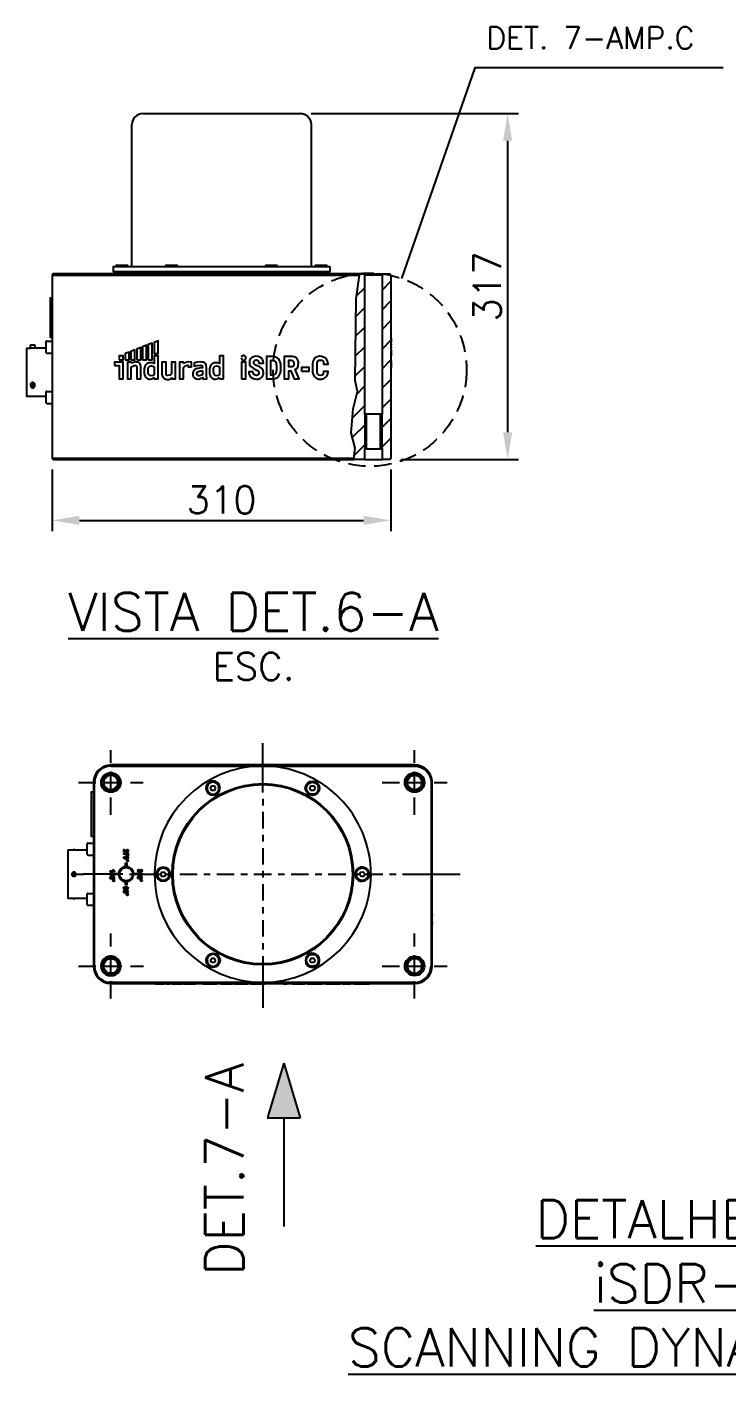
# Model space of a CAD drawing. Header units: millimetres. Extents: x 0 to 8410, y 0 to 5940.
# Drawn here: x 5126 to 5765, y 1271 to 2504 of the extents above; entities that cross this region are included whole.
import ezdxf
from ezdxf.enums import TextEntityAlignment as Align

# ---------------------------------------------------------------- set-up
doc = ezdxf.new("R2010")
doc.units = ezdxf.units.MM
doc.header["$LTSCALE"] = 5
doc.header["$PDMODE"] = 35
doc.header["$PDSIZE"] = 10
doc.linetypes.add('HIDDEN2', pattern=[4.7625, 3.175, -1.5875])
for name, color, linetype in [('DP_TUBOS', 7, 'Continuous'), ('ED1', 7, 'HIDDEN2'), ('EL2', 7, 'Continuous'), ('EL3', 3, 'Continuous'), ('ER140', 4, 'Continuous'), ('ER80', 3, 'Continuous'), ('GSB', 7, 'Continuous')]:
    doc.layers.add(name, color=color, linetype=linetype)
doc.styles.add('R100', font='simplex.shx', dxfattribs={"height": 2.5})
doc.styles.add('R140', font='simplex.shx', dxfattribs={"height": 3.5})
doc.styles.add('R80', font='simplex.shx', dxfattribs={"height": 2})
doc.styles.add('ROMANS', font='ROMANS.SHX')
doc.dimstyles.new('SEG-S-01', dxfattribs={"dimscale": 10, "dimtxt": 2.5, "dimasz": 2.5, "dimexe": 1, "dimexo": 1, "dimtad": 1, "dimdec": 0, "dimtxsty": 'ROMANS', "dimcen": 2.5, "dimclrd": 7, "dimclre": 7, "dimclrt": 3, "dimadec": 0, "dimazin": 0, "dimtfac": 1, "dimtdec": 0, "dimtmove": 0, "dimatfit": 3, "dimfxl": 1.25, "dimarcsym": 0})

# ---------------------------------------------------------------- blocks, each defined once
blk = doc.blocks.new('*D91')
at = {"layer": 'Defpoints', "color": 0, "transparency": 16777216}
for p in [(5375.6, 2425.2), (5457.6, 2108.2), (5565.4, 2108.2)]:
    blk.add_point(p, dxfattribs=at)
at = {"layer": 'DP_TUBOS', "color": 7, "lineweight": -2, "transparency": 16777216}
for p, q in [((5385.6, 2425.2), (5575.4, 2425.2)), ((5565.4, 2400.2), (5565.4, 2133.2)), ((5467.6, 2108.2), (5575.4, 2108.2))]:
    blk.add_line(p, q, dxfattribs=at)
at = {"layer": 'DP_TUBOS', "color": 7, "transparency": 16777216}
for points in [[(5561.3, 2400.2), (5569.6, 2400.2), (5565.4, 2425.2)], [(5561.3, 2133.2), (5569.6, 2133.2), (5565.4, 2108.2)]]:
    blk.add_solid(points, dxfattribs=at)
at = {"layer": 'DP_TUBOS', "color": 3, "transparency": 16777216, "insert": (5546.7, 2266.7), "char_height": 25, "attachment_point": 5, "rotation": 90, "style": 'ROMANS'}
blk.add_mtext('317', dxfattribs=at)
blk = doc.blocks.new('*D92')
at = {"layer": 'Defpoints', "color": 0, "transparency": 16777216}
for p in [(5148.6, 2109.2), (5458.6, 2109.2), (5458.6, 2052.6)]:
    blk.add_point(p, dxfattribs=at)
at = {"layer": 'DP_TUBOS', "color": 7, "lineweight": -2, "transparency": 16777216}
for p, q in [((5148.6, 2099.2), (5148.6, 2042.6)), ((5458.6, 2099.2), (5458.6, 2042.6)), ((5173.6, 2052.6), (5433.6, 2052.6))]:
    blk.add_line(p, q, dxfattribs=at)
at = {"layer": 'DP_TUBOS', "color": 7, "transparency": 16777216}
for points in [[(5173.6, 2056.8), (5173.6, 2048.4), (5148.6, 2052.6)], [(5433.6, 2056.8), (5433.6, 2048.4), (5458.6, 2052.6)]]:
    blk.add_solid(points, dxfattribs=at)
at = {"layer": 'DP_TUBOS', "color": 3, "transparency": 16777216, "insert": (5303.6, 2071.3), "char_height": 25, "attachment_point": 5, "style": 'ROMANS'}
blk.add_mtext('310', dxfattribs=at)
blk = doc.blocks.new('VISTA_V')
at = {"layer": 'GSB'}
blk.add_hatch(color=2, dxfattribs=at).paths.add_polyline_path([(1.48, -5.02), (-0.01, -0.04), (-1.51, -5.02)])
at = {"layer": 'GSB', "color": 1}
for p, q in [((-0.01, -0.04), (-1.5, -5)), ((-0.01, -0.04), (1.48, -5.02)), ((-1.52, -5.02), (1.48, -5.02)), ((0, -5), (0, -14.99))]:
    blk.add_line(p, q, dxfattribs=at)
at = {"layer": 'GSB', "color": 4, "style": 'R140'}
blk.add_attdef('A', text='', height=3.5, dxfattribs=at).set_placement((-4.92, -4.65), align=Align.MIDDLE)
blk = doc.blocks.new('CORTE')
at = {"layer": 'GSB', "color": 4, "style": 'R140'}
blk.add_attdef('%%UCORTE', text='', height=3.5, dxfattribs=at).set_placement((-0.25, 2.38), align=Align.MIDDLE_CENTER)
at = {"layer": 'GSB', "color": 3, "style": 'R100'}
blk.add_attdef('ESC.', text='', height=2.5, dxfattribs=at).set_placement((-0.25, -2.62), align=Align.MIDDLE_CENTER)

msp = doc.modelspace()

# ---------------------------------------------------------------- linework, layer by layer
msp.add_lwpolyline([(5762.7, 2467.1), (5535.3, 2467.1), (5468.3, 2274.2)])
at = {"layer": 'ED1'}
for p, q in [((5202.3, 1782.8), (5202.3, 1842.2)), ((5480.3, 1782.8), (5480.3, 1842.3)), ((5172.6, 1812.5), (5232, 1812.5)), ((5450.6, 1812.5), (5510, 1812.5)), ((5202.3, 1614.7), (5202.3, 1674.2)), ((5480.3, 1614.8), (5480.3, 1674.2)), ((5172.6, 1644.4), (5232.1, 1644.4)), ((5450.6, 1644.5), (5510.1, 1644.5))]:
    msp.add_line(p, q, dxfattribs=at)
msp.add_circle((5439.3, 2190.6), 88.5, dxfattribs=at)
at = {"layer": 'EL2'}
for points in [[(5220.6, 2199.5), (5224.3, 2199.5), (5224.3, 2208.8), (5220.6, 2207.3)], [(5226, 2199.5), (5229.7, 2199.5), (5229.7, 2210.9), (5226, 2209.4)], [(5231.2, 2199.5), (5234.9, 2199.5), (5234.9, 2212.9), (5231.2, 2211.5)], [(5236.5, 2199.5), (5240.2, 2199.5), (5240.2, 2215), (5236.5, 2213.6)], [(5242, 2215.6), (5242, 2205.4), (5245.6, 2205.4), (5245.6, 2217.1)], [(5205.5, 2194.4), (5210, 2194.4), (5210, 2182.2), (5213.7, 2182.2), (5213.7, 2197.4), (5205.5, 2197.4)], [(5210, 2199.5), (5213.7, 2199.5), (5213.7, 2203.2), (5210, 2203.2)], [(5215.4, 2199.5), (5219, 2199.5), (5219, 2206.7), (5215.4, 2205.3)], [(5221, 2196.4), (5221, 2197.4), (5217.4, 2197.4), (5217.4, 2182.2), (5221, 2182.2), (5221, 2193), (5221.7, 2193.4), (5222.6, 2193.9), (5223.5, 2194.4), (5224.5, 2194.5), (5225.3, 2194.4), (5225.9, 2193.9), (5226.1, 2193.3), (5226.2, 2192.4), (5226.2, 2182.2), (5229.8, 2182.2), (5229.8, 2193), (5229.5, 2195), (5229.2, 2195.8), (5228.7, 2196.5), (5228, 2197), (5227.1, 2197.3), (5226.1, 2197.6), (5225, 2197.7), (5223, 2197.2)], [(5242, 2183.3), (5242, 2182.2), (5245.6, 2182.2), (5245.6, 2203.2), (5242, 2203.2), (5242, 2196.2), (5240.4, 2196.7), (5238.8, 2196.9), (5237.5, 2196.7), (5236.4, 2196.5), (5235.3, 2195.9), (5234.4, 2195), (5233.7, 2194), (5233.1, 2192.7), (5232.8, 2191), (5232.7, 2189), (5232.8, 2187.3), (5233.1, 2185.9), (5233.7, 2184.6), (5234.3, 2183.6), (5235.1, 2182.8), (5236.1, 2182.3), (5237.1, 2182), (5238.2, 2181.9), (5240.2, 2182.3)], [(5268.9, 2196.2), (5268.8, 2197.4), (5265.2, 2197.4), (5265.2, 2182.2), (5268.9, 2182.2), (5268.9, 2192.7), (5269.3, 2193.2), (5270.1, 2193.8), (5271.3, 2194.4), (5272.8, 2194.6), (5273, 2194.6), (5273, 2193.2), (5276.1, 2193.2), (5276.1, 2197.4), (5276, 2197.4), (5273.1, 2197.7), (5270.8, 2197.2)], [(5278.6, 2196.9), (5278.6, 2193.7), (5281.4, 2194.3), (5284.2, 2194.6), (5284.9, 2194.5), (5285.3, 2194.4), (5285.7, 2194.3), (5286, 2193.6), (5286.1, 2192.9), (5286.1, 2192.2), (5285.3, 2192.2), (5283.4, 2192.1), (5281.7, 2191.8), (5280.4, 2191.4), (5279.3, 2190.8), (5278.4, 2190), (5277.8, 2189.1), (5277.4, 2188), (5277.3, 2186.8), (5277.4, 2185.6), (5277.7, 2184.5), (5278.2, 2183.8), (5278.8, 2183.1), (5280.5, 2182.2), (5282.6, 2181.9), (5284.5, 2182.4), (5286.4, 2183.4), (5286.6, 2182.4), (5286.7, 2182.1), (5286.7, 2181.9), (5290.1, 2182.2), (5289.7, 2185.2), (5289.7, 2192.7), (5289.6, 2193.9), (5289.4, 2195), (5289, 2195.8), (5288.5, 2196.5), (5287.8, 2197), (5286.9, 2197.3), (5285.9, 2197.6), (5284.6, 2197.7), (5281.6, 2197.4)], [(5301.8, 2183.3), (5301.9, 2182.2), (5305.5, 2182.2), (5305.5, 2203.2), (5301.8, 2203.2), (5301.8, 2196.2), (5300.3, 2196.7), (5298.7, 2196.9), (5297.3, 2196.7), (5296.1, 2196.5), (5295.1, 2195.9), (5294.2, 2195), (5293.5, 2194), (5292.9, 2192.7), (5292.6, 2191), (5292.5, 2189), (5292.6, 2187.3), (5292.9, 2185.9), (5293.4, 2184.6), (5294.1, 2183.6), (5295, 2182.8), (5295.9, 2182.3), (5296.9, 2182), (5298.1, 2181.9), (5300, 2182.3)], [(5321.9, 2182.2), (5325.9, 2182.2), (5325.9, 2197.4), (5321.9, 2197.4)], [(5332.6, 2188.6), (5328.5, 2188.6), (5328.7, 2186.7), (5329.4, 2185), (5330.5, 2183.7), (5332, 2182.7), (5333.7, 2182.1), (5335.6, 2181.9), (5336.8, 2181.9), (5338.1, 2182.2), (5339.2, 2182.7), (5340.2, 2183.4), (5340.9, 2184.3), (5341.5, 2185.3), (5341.9, 2186.4), (5341.9, 2187.6), (5341.6, 2189.7), (5340.5, 2191.6), (5338.6, 2193.1), (5336.2, 2194.2), (5334.9, 2194.8), (5333.8, 2195.5), (5333.3, 2196.2), (5333.1, 2197.1), (5333.3, 2198), (5333.7, 2198.8), (5334.5, 2199.4), (5335.4, 2199.5), (5336.5, 2199.4), (5337.2, 2198.8), (5337.7, 2197.7), (5337.8, 2196.6), (5342, 2196.6), (5341.7, 2198.3), (5341.1, 2199.9), (5340.2, 2201.1), (5338.8, 2202.1), (5337, 2202.7), (5335.1, 2202.8), (5332.9, 2202.4), (5330.9, 2201.4), (5330.1, 2200.5), (5329.5, 2199.5), (5329.2, 2198.3), (5329.1, 2197.2), (5329.3, 2195.2), (5330.4, 2193.5), (5332.4, 2191.9), (5334.8, 2190.8), (5335.9, 2190.2), (5337.1, 2189.4), (5337.6, 2188.5), (5337.7, 2187.6), (5337.6, 2186.6), (5337.2, 2185.8), (5336.5, 2185.4), (5335.5, 2185.2), (5334.3, 2185.4), (5333.3, 2186.1), (5332.7, 2187.2)], [(5350.1, 2202.6), (5344.7, 2202.6), (5344.7, 2182.2), (5349.9, 2182.2), (5351.7, 2182.3), (5353.3, 2182.8), (5354.7, 2183.4), (5355.8, 2184.5), (5356.8, 2185.7), (5357.4, 2187.2), (5357.8, 2188.9), (5358, 2190.8), (5358, 2194.1), (5357.8, 2196), (5357.4, 2197.7), (5356.7, 2199.1), (5355.8, 2200.4), (5354.6, 2201.4), (5353.1, 2202.1), (5351.6, 2202.5)], [(5350, 2185.6), (5348.8, 2185.6), (5348.8, 2199.2), (5350.3, 2199.1), (5351.8, 2198.8), (5353, 2197.9), (5353.4, 2197.3), (5353.6, 2196.4), (5353.7, 2195.3), (5353.8, 2194), (5353.8, 2190.4), (5353.7, 2189.2), (5353.6, 2188.2), (5353.3, 2187.3), (5352.9, 2186.7), (5352.5, 2186.1), (5351.8, 2185.8), (5350.9, 2185.6)], [(5367.5, 2202.6), (5360.9, 2202.6), (5360.9, 2182.2), (5365.1, 2182.2), (5365.1, 2189.6), (5367.1, 2189.6), (5370.2, 2182.2), (5374.6, 2182.2), (5374.6, 2182.3), (5371.1, 2190.7), (5372.4, 2191.7), (5373.3, 2193), (5373.8, 2194.5), (5374, 2196.5), (5374, 2197.7), (5373.6, 2198.8), (5373.1, 2200), (5372.4, 2201), (5371.4, 2201.7), (5370.2, 2202.2), (5369, 2202.5)], [(5367.4, 2193.1), (5365.1, 2193.1), (5365.1, 2199.2), (5367.4, 2199.2), (5368.5, 2199), (5369.2, 2198.4), (5369.7, 2197.4), (5369.9, 2196.1), (5369.7, 2195), (5369.2, 2193.9), (5368.4, 2193.3)], [(5242, 2193.3), (5242, 2186.3), (5240.6, 2185.3), (5238.9, 2185), (5237.9, 2185.2), (5237.1, 2186.1), (5236.6, 2187.5), (5236.5, 2189.5), (5236.6, 2191.6), (5237.1, 2192.9), (5238, 2193.9), (5239.4, 2194.1), (5240.8, 2193.9)], [(5283.2, 2185), (5282.3, 2185), (5281.7, 2185.4), (5281.2, 2186.1), (5281, 2187.2), (5281.1, 2187.8), (5281.4, 2188.3), (5282.4, 2189), (5283.9, 2189.4), (5285.6, 2189.6), (5286.1, 2189.6), (5286.1, 2185.8), (5284.6, 2185.2)], [(5301.8, 2193.3), (5301.8, 2186.3), (5300.4, 2185.3), (5298.8, 2185), (5297.8, 2185.2), (5297, 2186.1), (5296.5, 2187.5), (5296.3, 2189.5), (5296.4, 2191.6), (5296.9, 2192.9), (5297.8, 2193.9), (5299.2, 2194.1), (5300.5, 2193.9)], [(5376.9, 2189.3), (5383.8, 2189.3), (5383.8, 2192.6), (5376.9, 2192.6)], [(5214.2, 1748.7), (5214.2, 1751.3), (5214.6, 1751.2), (5215.2, 1750.9), (5215.7, 1750.3), (5216.2, 1749.8), (5216.6, 1749.4), (5217.2, 1749.2), (5217.7, 1749.3), (5217.9, 1749.9), (5217.6, 1750.5), (5217.1, 1750.7), (5217.1, 1751.2), (5217.9, 1750.9), (5218.3, 1749.9), (5217.9, 1749), (5217.2, 1748.7), (5216.4, 1748.9), (5216.1, 1749.2), (5215.5, 1749.8), (5215, 1750.4), (5214.7, 1750.6), (5214.7, 1748.7)], [(5218.2, 1748.1), (5218.2, 1745.5), (5217.8, 1745.5), (5216.8, 1746.3), (5215.3, 1746.9), (5214.2, 1747), (5214.2, 1747.6), (5215.1, 1747.5), (5216.1, 1747.1), (5217.7, 1746.1), (5217.7, 1748.1)], [(5218.3, 1743.7), (5218.1, 1743.2), (5217.8, 1742.7), (5217.2, 1742.5), (5216.3, 1742.4), (5215.3, 1742.5), (5214.7, 1742.7), (5214.3, 1743.2), (5214.2, 1743.7), (5214.3, 1744.3), (5214.6, 1744.6), (5215.2, 1744.9), (5216.3, 1745), (5217.1, 1744.9), (5217.8, 1744.7), (5218.1, 1744.3)], [(5217.6, 1744.3), (5217, 1744.5), (5216.3, 1744.5), (5215.4, 1744.5), (5214.9, 1744.3), (5214.6, 1743.7), (5214.9, 1743.2), (5215.4, 1743), (5216.3, 1742.9), (5217, 1743), (5217.5, 1743.2), (5217.9, 1743.7)], [(5218.3, 1741), (5218.1, 1740.5), (5217.5, 1740.3), (5217, 1740.5), (5216.8, 1741), (5217, 1741.5), (5217.5, 1741.8), (5218.1, 1741.5)], [(5218, 1741), (5217.9, 1741.4), (5217.5, 1741.5), (5217.3, 1741.4), (5217.1, 1741), (5217.3, 1740.7), (5217.5, 1740.6), (5217.9, 1740.7)], [(5204.6, 1729.7), (5205.2, 1729.3), (5205.6, 1728.5), (5205.2, 1727.7), (5204.6, 1727.4), (5204.1, 1727.5), (5203.7, 1727.9), (5203.4, 1727.4), (5202.7, 1727.2), (5201.9, 1727.6), (5201.6, 1728), (5201.5, 1728.5), (5201.6, 1729), (5201.9, 1729.4), (5202.3, 1729.8), (5202.7, 1729.8), (5203.4, 1729.6), (5203.7, 1729.1), (5204.1, 1729.5)], [(5201.6, 1731.6), (5204.7, 1731.6), (5204.1, 1732.6), (5204.6, 1732.6), (5205.1, 1731.8), (5205.6, 1731.4), (5205.6, 1731), (5201.6, 1731)], [(5203.6, 1728.5), (5203.3, 1729.1), (5202.7, 1729.3), (5202.1, 1729.1), (5201.9, 1728.5), (5202.1, 1727.9), (5202.7, 1727.7), (5203.3, 1727.9)], [(5205.2, 1728.5), (5205, 1729), (5204.6, 1729.2), (5204.1, 1729), (5203.9, 1728.5), (5204.1, 1728.1), (5204.6, 1727.8), (5205, 1728.1)], [(5228, 1732.6), (5227.4, 1732.2), (5227.3, 1731.7), (5227.5, 1731.1), (5228.1, 1731), (5228.7, 1731.1), (5228.9, 1731.7), (5228.9, 1732.1), (5229.3, 1732), (5229.3, 1731.9), (5229.5, 1731.4), (5229.9, 1731.1), (5230.4, 1731.3), (5230.6, 1731.8), (5230.4, 1732.2), (5229.8, 1732.5), (5229.9, 1733), (5230.6, 1732.6), (5231, 1731.8), (5230.6, 1731), (5229.9, 1730.6), (5229.5, 1730.7), (5229.1, 1731.1), (5228.8, 1730.6), (5228.1, 1730.4), (5227.6, 1730.5), (5227.3, 1730.8), (5226.9, 1731.2), (5226.8, 1731.7), (5227.2, 1732.7), (5228, 1733)], [(5229.9, 1727.8), (5230.3, 1728.1), (5230.6, 1728.5), (5230.4, 1728.9), (5229.9, 1729.3), (5229, 1729.4), (5229.4, 1729), (5229.5, 1728.5), (5229.2, 1727.7), (5228.8, 1727.4), (5228.3, 1727.3), (5227.3, 1727.7), (5227, 1728.1), (5226.8, 1728.6), (5227, 1729.1), (5227.3, 1729.5), (5227.9, 1729.9), (5228.8, 1729.9), (5229.8, 1729.9), (5230.5, 1729.5), (5230.8, 1729.1), (5231, 1728.5), (5230.6, 1727.7), (5230, 1727.4)], [(5229.1, 1728.6), (5228.9, 1729.1), (5228.3, 1729.3), (5227.5, 1729.1), (5227.3, 1728.6), (5227.5, 1728), (5228.2, 1727.8), (5228.9, 1728)], [(5205.6, 1725.5), (5205.4, 1724.9), (5205.1, 1724.4), (5204.5, 1724.2), (5203.6, 1724.1), (5202.6, 1724.2), (5202, 1724.4), (5201.6, 1724.9), (5201.5, 1725.5), (5201.6, 1726), (5201.9, 1726.3), (5202.5, 1726.6), (5203.6, 1726.7), (5204.5, 1726.6), (5205.1, 1726.4), (5205.4, 1726)], [(5204.9, 1726), (5204.4, 1726.1), (5203.6, 1726.2), (5202.7, 1726.1), (5202.2, 1726), (5201.9, 1725.5), (5202.2, 1724.9), (5202.7, 1724.7), (5203.6, 1724.6), (5204.4, 1724.7), (5204.8, 1724.9), (5205.2, 1725.5)], [(5205.7, 1722.7), (5205.4, 1722.2), (5204.9, 1722), (5204.3, 1722.2), (5204.1, 1722.7), (5204.3, 1723.3), (5204.9, 1723.5), (5205.4, 1723.3)], [(5205.3, 1722.7), (5205.2, 1723.1), (5204.9, 1723.2), (5204.6, 1723.1), (5204.4, 1722.7), (5204.6, 1722.4), (5204.9, 1722.2), (5205.2, 1722.4)], [(5215, 1716.5), (5214.6, 1716.2), (5214.4, 1715.8), (5214.5, 1715.5), (5214.7, 1715.1), (5215.8, 1714.9), (5215.9, 1714.9), (5215.6, 1715.3), (5215.4, 1715.9), (5215.7, 1716.7), (5216.2, 1717), (5216.7, 1717.1), (5217.3, 1717), (5217.7, 1716.6), (5217.9, 1716.3), (5218, 1715.8), (5217.9, 1715.2), (5217.6, 1714.8), (5217, 1714.5), (5216.1, 1714.4), (5215.2, 1714.5), (5214.5, 1714.8), (5214.1, 1715.2), (5214, 1715.8), (5214.2, 1716.6), (5215, 1717)], [(5215.8, 1715.7), (5216.1, 1715.2), (5216.8, 1715), (5217.4, 1715.2), (5217.6, 1715.7), (5217.4, 1716.3), (5216.7, 1716.6), (5216.1, 1716.3)], [(5231, 1725.5), (5230.8, 1724.9), (5230.5, 1724.5), (5229.9, 1724.3), (5229, 1724.2), (5228, 1724.3), (5227.4, 1724.5), (5227, 1724.9), (5226.8, 1725.5), (5227, 1726), (5227.3, 1726.4), (5227.9, 1726.7), (5229, 1726.8), (5229.8, 1726.7), (5230.5, 1726.5), (5230.8, 1726)], [(5230.2, 1726), (5229.7, 1726.2), (5229, 1726.3), (5228.1, 1726.2), (5227.6, 1726), (5227.3, 1725.5), (5227.6, 1724.9), (5228.1, 1724.8), (5229, 1724.7), (5229.7, 1724.8), (5230.2, 1724.9), (5230.6, 1725.5)], [(5231, 1722.8), (5230.8, 1722.3), (5230.2, 1722.1), (5229.7, 1722.3), (5229.5, 1722.8), (5229.7, 1723.3), (5230.2, 1723.6), (5230.8, 1723.3)], [(5230.7, 1722.8), (5230.6, 1723.2), (5230.2, 1723.3), (5229.9, 1723.2), (5229.8, 1722.8), (5229.9, 1722.5), (5230.2, 1722.4), (5230.6, 1722.5)], [(5218, 1712.6), (5217.9, 1712.1), (5217.5, 1711.6), (5216.9, 1711.4), (5216, 1711.3), (5215.1, 1711.4), (5214.5, 1711.6), (5214.1, 1712.1), (5214, 1712.6), (5214.1, 1713.1), (5214.4, 1713.5), (5215.1, 1713.8), (5216, 1713.9), (5216.9, 1713.9), (5217.5, 1713.6), (5217.9, 1713.2)], [(5217.4, 1713.2), (5216.8, 1713.3), (5216, 1713.4), (5215.2, 1713.3), (5214.7, 1713.2), (5214.4, 1712.6), (5214.7, 1712.1), (5215.2, 1711.9), (5216, 1711.8), (5216.8, 1711.9), (5217.4, 1712.1), (5217.6, 1712.6)], [(5218.1, 1710), (5217.9, 1709.5), (5217.4, 1709.2), (5216.8, 1709.5), (5216.6, 1710), (5216.8, 1710.5), (5217.4, 1710.7), (5217.9, 1710.5)], [(5217.8, 1710), (5217.7, 1710.3), (5217.4, 1710.4), (5217, 1710.3), (5216.9, 1710), (5217, 1709.6), (5217.4, 1709.5), (5217.7, 1709.6)]]:
    msp.add_lwpolyline(points, close=True, dxfattribs=at)
for points in [[(5258, 2183.4), (5258, 2182.2), (5261.5, 2182.2), (5261.5, 2197.4), (5257.9, 2197.4), (5257.9, 2186.7), (5256.3, 2185.6), (5254.5, 2185.1), (5253.7, 2185.3), (5253.2, 2185.6), (5252.9, 2186.3), (5252.8, 2187.2), (5252.8, 2197.4), (5249.1, 2197.4), (5249.1, 2186.9, 0.748142)], [(5386.9, 2194.1), (5386.9, 2190.6, 0.721701), (5399.2, 2183.7), (5400, 2184.7), (5400.5, 2185.9), (5401, 2187.3), (5401.1, 2188.9), (5397, 2188.9), (5396.7, 2187.2), (5396.3, 2186.1), (5395.4, 2185.5), (5394, 2185.3), (5392.7, 2185.6), (5391.7, 2186.4), (5391.4, 2187.1), (5391.2, 2188), (5391.1, 2189.2), (5391.1, 2190.6), (5391.1, 2194.4), (5391.1, 2196.4), (5391.7, 2198.3), (5392.8, 2199.2), (5394.1, 2199.4), (5395.5, 2199.3), (5396.4, 2198.7), (5396.8, 2197.5), (5397, 2195.7), (5401.1, 2195.7, 1.118454)]]:
    msp.add_lwpolyline(points, format="xyb", close=True, dxfattribs=at)
for points in [[(5341.3, 1803.5), (5341.3, 1818.5), (5341.3, 1828.6), (5341.3, 1838.6), (5341.3, 1848.6)], [(5341.3, 1797.5), (5341.3, 1791.5)], [(5341.3, 1785.6), (5341.3, 1770.5)], [(5341.3, 1764.6), (5341.3, 1758.5)], [(5341.3, 1752.5), (5341.3, 1737.6)], [(5496.4, 1745.2), (5496.5, 1745.2), (5496.5, 1745.1)], [(5496.4, 1740.7), (5496.5, 1740.7), (5496.5, 1745.1), (5496.4, 1745.1)], [(5168.1, 1728.5), (5177.7, 1728.5)], [(5213.3, 1728.5), (5197.3, 1728.5), (5187.3, 1728.5), (5177.3, 1728.5)], [(5209.2, 1728.2), (5206.3, 1728.2), (5206.3, 1729.2), (5209.2, 1729.2)], [(5215.7, 1735.6), (5215.7, 1738.7), (5216.8, 1738.7), (5216.8, 1735.6)], [(5219.3, 1728.5), (5225.3, 1728.5)], [(5223.2, 1729.2), (5226.2, 1729.2), (5226.2, 1728.2), (5223.2, 1728.2)], [(5231.3, 1728.5), (5247.3, 1728.5)], [(5253.3, 1728.5), (5259.3, 1728.5)], [(5265.3, 1728.5), (5281.3, 1728.5)], [(5287.3, 1728.5), (5293.3, 1728.5)], [(5299.3, 1728.5), (5315.3, 1728.5)], [(5321.3, 1728.5), (5327.3, 1728.5)], [(5333.3, 1728.5), (5349.3, 1728.5)], [(5341.3, 1731.6), (5341.3, 1725.5)], [(5355.3, 1728.5), (5361.3, 1728.5)], [(5367.3, 1728.5), (5383.3, 1728.5)], [(5389.3, 1728.5), (5395.3, 1728.5)], [(5401.3, 1728.5), (5417.3, 1728.5)], [(5423.3, 1728.5), (5429.3, 1728.5)], [(5435.3, 1728.5), (5451.3, 1728.5)], [(5457.3, 1728.5), (5463.3, 1728.5)], [(5469.3, 1728.5), (5485.3, 1728.5), (5495.3, 1728.5), (5505.3, 1728.5), (5522.1, 1728.5)], [(5216.8, 1721.7), (5216.8, 1718.7), (5215.7, 1718.7), (5215.7, 1721.7)], [(5341.3, 1719.5), (5341.3, 1704.5)], [(5341.3, 1698.5), (5341.3, 1692.5)], [(5341.3, 1686.5), (5341.3, 1671.5)], [(5341.3, 1665.5), (5341.3, 1659.5)], [(5341.3, 1653.6), (5341.3, 1638.5), (5341.3, 1628.5), (5341.3, 1618.5), (5341.3, 1606.3)], [(5330.2, 1628.5), (5330.2, 1628.3), (5339.5, 1628.3)], [(5339.5, 1628.5), (5339.5, 1628.3), (5343.2, 1628.3), (5343.2, 1628.5)]]:
    msp.add_lwpolyline(points, dxfattribs=at)
msp.add_circle((5216.3, 1728.6), 6.04, dxfattribs=at)
for centre, radius, start, end in [((5323.8, 2201.3), 2.22, 179.6246, 157.2118), ((5216.2, 1728.6), 6.99, 93.7193, 175.5373), ((5216.3, 1728.7), 7.08, 184.3474, 265.6217), ((5216.3, 1728.7), 6.92, 3.894, 86.1396), ((5216.2, 1728.6), 7, 274.5249, 356.2157)]:
    msp.add_arc(centre, radius, start, end, dxfattribs=at)
at = {"layer": 'EL3'}
for points in [[(5231.5, 2425.2), (5375.6, 2425.2, -0.416473), (5385.6, 2415.2), (5385.6, 2285.2)], [(5496.4, 1644.5), (5496.4, 1812.6, 0.415738), (5480.4, 1828.6), (5202.3, 1828.6)], [(5202.3, 1827.6), (5480.4, 1827.6, -0.41199), (5495.3, 1812.6), (5495.3, 1644.5)], [(5440.3, 1728.5, 0.414277), (5341.3, 1827.6, 0.413614), (5242.2, 1728.6, 0.999815), (5440.4, 1728.6)], [(5210.5, 1812.5, 0.417462), (5202.3, 1820.7, 1.003676), (5202.4, 1804.3)], [(5209, 1812.5, 0.412835), (5202.3, 1819.2, 0.412835), (5195.6, 1812.5)], [(5255.8, 1728.5, 0.415507), (5250.3, 1734, 0.415507), (5244.8, 1728.5)], [(5437.8, 1728.5, 0.415369), (5432.3, 1734, 0.415258), (5426.8, 1728.5)], [(5202.3, 1653.6, 1.001651), (5202.3, 1635.5, 1.001651), (5202.4, 1653.4)], [(5488.5, 1644.5, 0.415737), (5480.4, 1652.7, 1.002575), (5480.3, 1636.4)], [(5487, 1644.5, 0.415405), (5480.4, 1651.2, 1.002186), (5480.3, 1637.9)]]:
    msp.add_lwpolyline(points, format="xyb", dxfattribs=at)
for points in [[(5221.5, 2285.2), (5221.5, 2415.2)], [(5207.1, 2285.6), (5207.1, 2285.2)], [(5207.7, 2286.2), (5217.5, 2286.2)], [(5218.1, 2285.6), (5218.1, 2285.2)], [(5252.5, 2285.6), (5252.5, 2285.2)], [(5253.2, 2286.2), (5263, 2286.2)], [(5263.5, 2285.6), (5263.5, 2285.2)], [(5343.6, 2285.6), (5343.6, 2285.2)], [(5344.2, 2286.2), (5354, 2286.2)], [(5354.6, 2285.6), (5354.6, 2285.2)], [(5389.1, 2285.6), (5389.1, 2285.2)], [(5389.7, 2286.2), (5399.5, 2286.2)], [(5400.1, 2285.6), (5400.1, 2285.2)], [(5430.1, 2278.2), (5149.6, 2278.2), (5148.6, 2277.2), (5164.6, 2277.2), (5429.9, 2277.2)], [(5148.6, 2277.2), (5148.6, 2109.2)], [(5209.6, 2280.2), (5209.6, 2278.2)], [(5209.6, 2279.2), (5215.5, 2279.2)], [(5210.2, 2279.2), (5210.2, 2278.2)], [(5214.9, 2278.2), (5214.9, 2279.2)], [(5215.5, 2280.2), (5215.5, 2278.2)], [(5218.6, 2278.2), (5218.6, 2280.2)], [(5255.1, 2280.2), (5255.1, 2278.2)], [(5255.1, 2279.2), (5261.1, 2279.2)], [(5255.7, 2279.2), (5255.7, 2278.2)], [(5260.5, 2278.2), (5260.5, 2279.2)], [(5261.1, 2280.2), (5261.1, 2278.2)], [(5346.1, 2280.2), (5346.1, 2278.2)], [(5346.1, 2279.2), (5352.1, 2279.2)], [(5346.7, 2279.2), (5346.7, 2278.2)], [(5351.5, 2278.2), (5351.5, 2279.2)], [(5352.1, 2280.2), (5352.1, 2278.2)], [(5388.6, 2278.2), (5388.6, 2280.2)], [(5391.6, 2280.2), (5391.6, 2278.2)], [(5391.6, 2279.2), (5397.6, 2279.2)], [(5392.2, 2279.2), (5392.2, 2278.2)], [(5397, 2278.2), (5397, 2279.2)], [(5397.6, 2280.2), (5397.6, 2278.2)], [(5433.6, 2278.2), (5451.6, 2278.2)], [(5434.4, 2277.4), (5450.8, 2277.4)], [(5450.8, 2263.7), (5458.6, 2271.5)], [(5427.2, 2258.1), (5434.4, 2265.2)], [(5148.6, 2256.2), (5146.8, 2256.2), (5146.8, 2220.2), (5148.6, 2220.2)], [(5426.7, 2239.6), (5434.4, 2247.3)], [(5450.8, 2245.7), (5458.6, 2253.5)], [(5450.8, 2227.7), (5458.6, 2235.5)], [(5426.5, 2221.5), (5434.4, 2229.3)], [(5458.6, 2219), (5458.8, 2219), (5458.8, 2220.8), (5458.6, 2220.8)], [(5143, 2165.9), (5125.5, 2165.9), (5125.5, 2210.4), (5128.8, 2210.4)], [(5132.8, 2213), (5132.8, 2210.4), (5132.6, 2210.4), (5132.2, 2210.4), (5131.5, 2210.4), (5130.8, 2210.4), (5130, 2210.4), (5129.3, 2210.4), (5128.9, 2210.4), (5128.8, 2210.4), (5128.8, 2213), (5129.1, 2213.3), (5132.5, 2213.3), (5132.8, 2213), (5128.8, 2213)], [(5143, 2210.4), (5132.8, 2210.4)], [(5143, 2206.3), (5143, 2216)], [(5143.6, 2216.7), (5148.6, 2216.7)], [(5426.3, 2203.2), (5434.4, 2211.3)], [(5450.8, 2209.8), (5458.6, 2217.6)], [(5458.6, 2218.2), (5458.8, 2218.2), (5458.8, 2216.4)], [(5458.6, 2216.4), (5458.8, 2216.4), (5458.8, 2215.5)], [(5458.6, 2213.8), (5458.8, 2213.8), (5458.8, 2215.5), (5458.6, 2215.5)], [(5458.6, 2211.2), (5458.8, 2211.2), (5458.8, 2213), (5458.6, 2213)], [(5458.6, 2208.7), (5458.8, 2208.7), (5458.8, 2210.4), (5458.6, 2210.4)], [(5458.8, 2219), (5458.8, 2218.2)], [(5458.8, 2213.8), (5458.8, 2213)], [(5458.8, 2211.2), (5458.8, 2210.4)], [(5458.8, 2208.7), (5458.8, 2207.8)], [(5143.6, 2205.7), (5148.6, 2205.7)], [(5450.8, 2191.8), (5458.6, 2199.6)], [(5458.6, 2207.8), (5458.8, 2207.8), (5458.8, 2206)], [(5458.6, 2206), (5458.8, 2206), (5458.8, 2203.4), (5458.6, 2203.4)], [(5458.6, 2198.8), (5458.8, 2198.8), (5458.8, 2203.4)], [(5458.8, 2196.2), (5458.8, 2196.5), (5458.6, 2196.5)], [(5458.6, 2196.2), (5458.8, 2196.2), (5458.8, 2192.4)], [(5458.8, 2198.8), (5458.8, 2196.5)], [(5426.1, 2185.1), (5434.4, 2193.3)], [(5458.6, 2177.2), (5458.8, 2177.2), (5458.8, 2192.4), (5458.6, 2192.4)], [(5132.8, 2175.8), (5132.8, 2177.1), (5132.6, 2177.7), (5132.2, 2178.3), (5131.5, 2178.7), (5130.8, 2178.9), (5130, 2178.7), (5129.3, 2178.3), (5128.9, 2177.7), (5128.8, 2177.1), (5128.8, 2175.8)], [(5427.6, 2168.5), (5434.4, 2175.4)], [(5450.8, 2173.9), (5458.6, 2181.7)], [(5458.6, 2176.8), (5458.8, 2176.8), (5458.8, 2177.2)], [(5143, 2160.2), (5143, 2170.1)], [(5143.6, 2170.7), (5148.6, 2170.7)], [(5143.6, 2159.7), (5148.6, 2159.7)], [(5450.8, 2155.9), (5458.6, 2163.7)], [(5423.3, 2146.3), (5434.4, 2157.4)], [(5434.6, 2150.2), (5434.6, 2118.2)], [(5434.6, 2150.2), (5450.6, 2150.2)], [(5435.9, 2150.2), (5449.2, 2150.2)], [(5450.6, 2118.2), (5450.6, 2150.2)], [(5423.3, 2128.4), (5435.9, 2141)], [(5449.2, 2136.4), (5458.6, 2145.8)], [(5425.3, 2112.4), (5435.9, 2123.1)], [(5449.2, 2118.4), (5458.6, 2127.8)], [(5435.9, 2118.2), (5449.2, 2118.2)], [(5456.9, 2108.2), (5458.6, 2109.9)], [(5424.8, 2109.2), (5148.6, 2109.2), (5149.6, 2108.2), (5424.7, 2108.2)], [(5434.4, 2108.2), (5450.8, 2108.2)], [(5186.3, 1763), (5184.5, 1763), (5184.5, 1803.8), (5184.5, 1804), (5186.3, 1804)], [(5186.3, 1812.6), (5186.3, 1644.5)], [(5187.3, 1644.5), (5187.3, 1812.6)], [(5496.4, 1786.3), (5496.5, 1786.3), (5496.5, 1790.9), (5496.4, 1790.9)], [(5496.4, 1774.7), (5496.5, 1774.7), (5496.5, 1786.3)], [(5496.5, 1771.3), (5496.5, 1771.7), (5496.4, 1771.7)], [(5496.4, 1764.9), (5496.5, 1764.9), (5496.5, 1771.3), (5496.4, 1771.3)], [(5496.5, 1757.4), (5496.5, 1764.9)], [(5180.7, 1746.6), (5180.7, 1756.4)], [(5181.3, 1757), (5186.3, 1757)], [(5496.4, 1755.8), (5496.5, 1755.8), (5496.5, 1757.4), (5496.4, 1757.4)], [(5496.4, 1754.2), (5496.5, 1754.2), (5496.5, 1754.2), (5496.4, 1754.2)], [(5496.5, 1750.5), (5496.5, 1754.2)], [(5180.7, 1706.2), (5163.2, 1706.2), (5163.2, 1750.8), (5180.7, 1750.8)], [(5167.1, 1750.8), (5168, 1751.1), (5169, 1751.1), (5169.9, 1750.8)], [(5167.2, 1750.8), (5168.1, 1750.9), (5168.9, 1750.9), (5169.8, 1750.8)], [(5181.3, 1746), (5186.3, 1746)], [(5496.5, 1745.2), (5496.5, 1750.5), (5496.4, 1750.5)], [(5496.4, 1731.5), (5496.5, 1731.5), (5496.5, 1736), (5496.4, 1736)], [(5496.5, 1725.1), (5496.5, 1727.2), (5496.4, 1727.2)], [(5496.5, 1727.2), (5496.5, 1731.5)], [(5496.4, 1720.5), (5496.5, 1720.5), (5496.5, 1725.1), (5496.4, 1725.1)], [(5496.4, 1711.6), (5496.5, 1711.6), (5496.5, 1716.1), (5496.4, 1716.1)], [(5169.9, 1706.2), (5169, 1706), (5168, 1706), (5167.1, 1706.2)], [(5169.8, 1706.2), (5168.9, 1706.1), (5168.1, 1706.1), (5167.2, 1706.2)], [(5180.7, 1700.6), (5180.7, 1710.5)], [(5181.3, 1711), (5186.3, 1711)], [(5496.4, 1704.8), (5496.5, 1704.8), (5496.5, 1709.4), (5496.4, 1709.4)], [(5496.4, 1698.2), (5496.5, 1698.2), (5496.5, 1702.8), (5496.4, 1702.8)], [(5496.5, 1709.4), (5496.5, 1711.6)], [(5496.5, 1702.8), (5496.5, 1704.8)], [(5181.3, 1700.1), (5186.3, 1700.1)], [(5496.4, 1696.4), (5496.5, 1696.4), (5496.5, 1696.5), (5496.4, 1696.5)], [(5496.4, 1691.6), (5496.5, 1691.6), (5496.5, 1696.2), (5496.4, 1696.2)], [(5496.5, 1689.5), (5496.5, 1690.4), (5496.4, 1690.4)], [(5496.5, 1696.2), (5496.5, 1696.4)], [(5496.5, 1691.6), (5496.5, 1690.4)], [(5496.4, 1685), (5496.5, 1685), (5496.5, 1689.5), (5496.4, 1689.5)], [(5496.4, 1678.3), (5496.5, 1678.3), (5496.5, 1682.9), (5496.4, 1682.9)], [(5496.5, 1685), (5496.5, 1682.9)], [(5496.4, 1671.7), (5496.5, 1671.7), (5496.5, 1676.3), (5496.4, 1676.3)], [(5496.4, 1666.1), (5496.5, 1666.1), (5496.5, 1671.7)], [(5480.4, 1629.5), (5202.3, 1629.5)], [(5202.3, 1628.5), (5480.4, 1628.5)], [(5243.3, 1628.5), (5243.3, 1628.3), (5247.8, 1628.3)], [(5247.8, 1628.5), (5247.8, 1628.3), (5251.4, 1628.3), (5251.4, 1628.5)], [(5253.1, 1628.5), (5253.1, 1628.3), (5256.7, 1628.3), (5256.7, 1628.5)], [(5258.3, 1628.3), (5256.7, 1628.3)], [(5258.3, 1628.5), (5258.3, 1628.3), (5262, 1628.3), (5262, 1628.5)], [(5262, 1628.3), (5262.7, 1628.3)], [(5262.7, 1628.5), (5262.7, 1628.3), (5263.7, 1628.3)], [(5263.7, 1628.5), (5263.7, 1628.3), (5267.4, 1628.3), (5267.4, 1628.5)], [(5267.4, 1628.3), (5267.6, 1628.3)], [(5268.9, 1628.5), (5268.9, 1628.3), (5272.6, 1628.3), (5272.6, 1628.5)], [(5272.6, 1628.3), (5274.3, 1628.3)], [(5274.3, 1628.5), (5274.3, 1628.3), (5277.9, 1628.3), (5277.9, 1628.5)], [(5277.9, 1628.3), (5279.7, 1628.3)], [(5283.3, 1628.5), (5283.3, 1628.3), (5279.7, 1628.3), (5279.7, 1628.5)], [(5286.9, 1628.5), (5286.9, 1628.3), (5290.5, 1628.3), (5290.5, 1628.5)], [(5290.5, 1628.3), (5292.2, 1628.3), (5292.2, 1628.5)], [(5292.2, 1628.3), (5295.6, 1628.3)], [(5295.6, 1628.5), (5295.6, 1628.3), (5299.2, 1628.3), (5299.2, 1628.5)], [(5303, 1628.5), (5303, 1628.3), (5306.5, 1628.3), (5306.5, 1628.5)], [(5306.6, 1628.5), (5306.6, 1628.3), (5306.5, 1628.3)], [(5306.6, 1628.3), (5310.8, 1628.3)], [(5310.8, 1628.5), (5310.8, 1628.3), (5313.7, 1628.3), (5313.7, 1628.5)], [(5313.8, 1628.5), (5313.8, 1628.3), (5313.7, 1628.3)], [(5315.1, 1628.5), (5315.1, 1628.3), (5316.3, 1628.3), (5316.3, 1628.5)], [(5316.3, 1628.3), (5322.4, 1628.3)], [(5322.4, 1628.5), (5322.4, 1628.3), (5327.4, 1628.3), (5327.4, 1628.5)], [(5327.4, 1628.3), (5327.8, 1628.3), (5327.8, 1628.5)], [(5359.4, 1628.3), (5359.4, 1628.5), (5359.4, 1628.3)], [(5359.9, 1628.3), (5359.4, 1628.3)], [(5359.9, 1628.5), (5359.9, 1628.3), (5363.2, 1628.3), (5363.2, 1628.5)], [(5363.2, 1628.3), (5363.8, 1628.3)], [(5363.8, 1628.3), (5363.8, 1628.5), (5363.8, 1628.3)], [(5368.6, 1628.5), (5368.6, 1628.3), (5366.2, 1628.3), (5366.2, 1628.5), (5366.2, 1628.3)], [(5366.7, 1628.5), (5366.7, 1628.3)], [(5368.6, 1628.3), (5372.8, 1628.3), (5376.5, 1628.3), (5376.5, 1628.5)], [(5376.5, 1628.3), (5379.7, 1628.3), (5379.7, 1628.5)], [(5382.4, 1628.5), (5382.4, 1628.3), (5387.8, 1628.3), (5387.8, 1628.5)], [(5387.8, 1628.3), (5393.5, 1628.3)], [(5393.5, 1628.5), (5393.5, 1628.3), (5395.7, 1628.3), (5395.7, 1628.5)], [(5398.6, 1628.5), (5398.6, 1628.3), (5410.1, 1628.3)], [(5410.1, 1628.5), (5410.1, 1628.3), (5412.4, 1628.3), (5412.4, 1628.5)], [(5411.8, 1628.5), (5411.8, 1628.3)], [(5414.6, 1628.5), (5414.6, 1628.3), (5421.5, 1628.3), (5421.5, 1628.5)], [(5424.6, 1628.5), (5424.6, 1628.3), (5431.8, 1628.3), (5431.8, 1628.5)], [(5431.8, 1628.3), (5438.9, 1628.3), (5438.9, 1628.5)]]:
    msp.add_lwpolyline(points, dxfattribs=at)
for points in [[(5402.6, 2285.2), (5402.6, 2280.2), (5204.6, 2280.2), (5204.6, 2285.2)], [(5424.1, 2154.6), (5428.1, 2170.7), (5426, 2180.7), (5426.9, 2255.3), (5429.9, 2277.2), (5430.1, 2278.2), (5433.6, 2278.2), (5434.4, 2277.4), (5434.4, 2150.2), (5435.9, 2150.2), (5435.9, 2118.2), (5434.4, 2118.2), (5434.4, 2108.2), (5424.7, 2108.2), (5424.8, 2109.2), (5426, 2118.7), (5422.1, 2132.7)], [(5458.6, 2277.2), (5458.6, 2109.2), (5457.6, 2108.2), (5450.8, 2108.2), (5450.8, 2118.2), (5449.2, 2118.2), (5449.2, 2150.2), (5450.8, 2150.2), (5450.8, 2277.4), (5451.6, 2278.2), (5457.6, 2278.2)], [(5129.1, 2175.6), (5129.4, 2174.8), (5130.3, 2174.2), (5131.3, 2174.2), (5132.1, 2174.8), (5132.5, 2175.6), (5132.1, 2176.5), (5131.3, 2177), (5130.3, 2177), (5129.4, 2176.5)], [(5132, 2175.6), (5131.6, 2174.9), (5130.8, 2174.6), (5129.9, 2174.9), (5129.6, 2175.6), (5129.9, 2176.4), (5130.8, 2176.7), (5131.6, 2176.4)], [(5298.1, 1807.3), (5296.9, 1805.3), (5294.7, 1805.3), (5293.5, 1807.3), (5294.7, 1809.4), (5296.9, 1809.4)], [(5389.2, 1807.3), (5388, 1805.3), (5385.7, 1805.3), (5384.5, 1807.3), (5385.7, 1809.4), (5388, 1809.4)], [(5252.6, 1728.5), (5251.5, 1726.6), (5249.1, 1726.6), (5248, 1728.5), (5249.1, 1730.5), (5251.5, 1730.5)], [(5434.6, 1728.8), (5433.6, 1726.6), (5431.3, 1726.5), (5430, 1728.3), (5431, 1730.4), (5433.3, 1730.6)], [(5298.1, 1649.8), (5296.9, 1647.7), (5294.7, 1647.7), (5293.5, 1649.8), (5294.7, 1651.7), (5296.9, 1651.7)], [(5389.2, 1649.8), (5388, 1647.7), (5385.7, 1647.7), (5384.5, 1649.8), (5385.7, 1651.7), (5388, 1651.7)], [(5267.6, 1628.5), (5267.6, 1628.3)]]:
    msp.add_lwpolyline(points, close=True, dxfattribs=at)
for centre, radius in [((5202.3, 1812.5), 8.98), ((5386.8, 1807.3), 6.52), ((5480.3, 1812.6), 9.03), ((5480.3, 1812.5), 8.17), ((5480.3, 1812.5), 6.65), ((5341.3, 1728.5), 83), ((5341.3, 1728.5), 82.1), ((5386.8, 1807.3), 5.49), ((5295.9, 1649.7), 6.43), ((5386.8, 1649.7), 5.49), ((5480.3, 1644.5), 8.98), ((5202.3, 1644.5), 8.22), ((5202.3, 1644.5), 6.7)]:
    msp.add_circle(centre, radius, dxfattribs=at)
for centre, radius, start, end in [((5231.6, 2415.1), 10, 89.7241, 179.7958), ((5202.3, 1812.5), 16, 89.9479, 180.051), ((5202.3, 1812.5), 15, 90.1698, 180.1349), ((5202.3, 1812.5), 7.97, 10.202, 279.5166), ((5295.8, 1807.4), 6.45, 359.388, 180.446), ((5480.3, 1812.5), 7.97, 10.2098, 100.0416), ((5295.8, 1807.3), 5.49, 89.8675, 270.1325), ((5480.4, 1812.5), 8.02, 189.9853, 279.5166), ((5168.5, 1728.5), 1.92, 179.0314, 270.9697), ((5168.5, 1728.5), 1.7, 180.1999, 359.8001), ((5168.5, 1728.5), 2.06, 0.7431, 89.2581), ((5250.3, 1728.5), 6.53, 0.0402, 179.9598), ((5432.3, 1728.5), 6.52, 0.0197, 270.5857), ((5295.8, 1649.7), 5.49, 89.8675, 269.574), ((5386.9, 1649.7), 6.45, 269.3619, 179.9804), ((5202.3, 1644.5), 16, 180.1415, 269.8596), ((5202.3, 1644.5), 15, 179.9005, 270.1007), ((5202.3, 1644.5), 7.97, 10.202, 279.9234), ((5480.3, 1644.5), 7.97, 189.5785, 279.9234), ((5480.3, 1644.5), 7.97, 10.2098, 100.0416), ((5480.3, 1644.5), 16, 270.1934, 0.1066), ((5480.3, 1644.5), 15, 270.1065, 359.9063)]:
    msp.add_arc(centre, radius, start, end, dxfattribs=at)
msp.add_ellipse((5130.8, 2175.8), major_axis=(-1.95, 0.01), ratio=0.889475, start_param=6.263143, end_param=11.973156, dxfattribs=at)
for points in [[(5207.7, 2286.2), (5207.3, 2286.2), (5207.1, 2285.9), (5207.1, 2285.6)], [(5218.1, 2285.6), (5218.1, 2285.9), (5217.8, 2286.1), (5217.5, 2286.1)], [(5253.2, 2286.2), (5252.9, 2286.2), (5252.5, 2285.9), (5252.5, 2285.6)], [(5263.5, 2285.6), (5263.5, 2285.9), (5263.3, 2286.1), (5263, 2286.2)], [(5344.2, 2286.2), (5343.8, 2286.2), (5343.6, 2285.9), (5343.6, 2285.6)], [(5354.6, 2285.6), (5354.6, 2285.9), (5354.3, 2286.1), (5354, 2286.1)], [(5389.7, 2286.2), (5389.4, 2286.2), (5389.1, 2285.9), (5389.1, 2285.6)], [(5400.1, 2285.6), (5400.1, 2285.9), (5399.8, 2286.1), (5399.5, 2286.2)], [(5143.6, 2216.7), (5143.2, 2216.7), (5142.9, 2216.5), (5142.9, 2216.1)], [(5142.9, 2206.3), (5142.9, 2206), (5143.2, 2205.7), (5143.5, 2205.7)], [(5143.6, 2170.7), (5143.2, 2170.7), (5142.9, 2170.4), (5142.9, 2170.1)], [(5142.9, 2160.2), (5142.9, 2159.9), (5143.2, 2159.6), (5143.5, 2159.6)], [(5478.9, 1820.4), (5474.6, 1819.6), (5471.6, 1815.5), (5472.5, 1811.1)], [(5195.6, 1812.5), (5195.6, 1808.9), (5198.6, 1805.9), (5202.3, 1805.9)], [(5202.3, 1805.9), (5205.9, 1805.9), (5209, 1808.9), (5209, 1812.5)], [(5202.3, 1804.4), (5206.8, 1804.4), (5210.5, 1808), (5210.5, 1812.5)], [(5289.3, 1807.3), (5289.3, 1803.8), (5292.2, 1800.8), (5295.8, 1800.8)], [(5301.3, 1807.3), (5301.3, 1810.4), (5298.8, 1812.8), (5295.9, 1812.8)], [(5295.9, 1800.8), (5299.4, 1800.8), (5302.3, 1803.8), (5302.3, 1807.3)], [(5295.9, 1801.8), (5298.8, 1801.8), (5301.3, 1804.3), (5301.3, 1807.3)], [(5181.3, 1757), (5180.9, 1757), (5180.6, 1756.8), (5180.6, 1756.4)], [(5180.6, 1746.6), (5180.6, 1746.3), (5180.9, 1746), (5181.2, 1746)], [(5168.5, 1730.5), (5167.4, 1730.5), (5166.6, 1729.6), (5166.6, 1728.5)], [(5168.5, 1730.3), (5167.6, 1730.3), (5166.8, 1729.5), (5166.8, 1728.5)], [(5168.5, 1729.8), (5167.8, 1729.8), (5167.3, 1729.2), (5167.3, 1728.5)], [(5167.3, 1728.5), (5167.3, 1727.9), (5167.8, 1727.3), (5168.5, 1727.3)], [(5170.2, 1728.5), (5170.2, 1729.5), (5169.4, 1730.3), (5168.5, 1730.3)], [(5169.7, 1728.5), (5169.7, 1729.2), (5169.2, 1729.8), (5168.5, 1729.8)], [(5168.5, 1727.3), (5169.2, 1727.3), (5169.7, 1727.9), (5169.7, 1728.5)], [(5168.5, 1726.6), (5169.6, 1726.6), (5170.5, 1727.4), (5170.5, 1728.5)], [(5243.8, 1728.5), (5243.8, 1724.9), (5246.7, 1722.1), (5250.3, 1722.1)], [(5244.8, 1728.5), (5244.8, 1725.5), (5247.2, 1723.1), (5250.3, 1723.1)], [(5250.3, 1722.1), (5253.8, 1722.1), (5256.8, 1724.9), (5256.8, 1728.5)], [(5250.3, 1723.1), (5253.3, 1723), (5255.8, 1725.5), (5255.8, 1728.5)], [(5426.8, 1728.5), (5426.8, 1725.5), (5429.3, 1723.1), (5432.3, 1723.1)], [(5432.3, 1722.1), (5435.9, 1722.1), (5438.9, 1724.9), (5438.9, 1728.5)], [(5432.3, 1723.1), (5435.4, 1723), (5437.8, 1725.5), (5437.8, 1728.5)], [(5181.3, 1711), (5180.9, 1711), (5180.6, 1710.7), (5180.6, 1710.4)], [(5180.6, 1700.6), (5180.6, 1700.3), (5180.9, 1700.1), (5181.2, 1700)], [(5301.3, 1649.7), (5301.3, 1652.7), (5298.8, 1655.2), (5295.9, 1655.2)], [(5295.9, 1644.2), (5298.8, 1644.2), (5301.3, 1646.7), (5301.3, 1649.7)], [(5380.3, 1649.7), (5380.3, 1646.1), (5383.2, 1643.2), (5386.8, 1643.2)], [(5478.9, 1652.4), (5474.6, 1651.6), (5471.6, 1647.5), (5472.5, 1643.1)], [(5480.4, 1637.8), (5484, 1637.8), (5487, 1640.9), (5487, 1644.5)], [(5480.4, 1636.3), (5484.8, 1636.3), (5488.5, 1640), (5488.5, 1644.5)]]:
    msp.add_open_spline(points, degree=3, dxfattribs=at)

# ---------------------------------------------------------------- block references
at = {"layer": 'GSB', "xscale": 10, "yscale": 10, "zscale": 10}
msp.add_blockref('CORTE', (5335.3, 1945), dxfattribs=at).add_auto_attribs({'%%UCORTE': '%%UVISTA DET.6-A', 'ESC.': 'ESC.'})
at = {"layer": 'GSB'}
ref = msp.add_blockref('VISTA_V', (5360.7, 1555.8), dxfattribs=dict(at, xscale=10, yscale=10, zscale=10))
ref.add_attrib('A', 'DET.7-A', dxfattribs={"color": 4, "height": 35, "rotation": 90, "style": 'R140'}).set_placement((5306.1, 1458.3), align=Align.MIDDLE)

# ---------------------------------------------------------------- texts
at = {"layer": 'ER140', "style": 'R80'}
for s, p in [('%%UDETALHE 07', (5732.1, 1412.7)), ('%%UiSDR-C', (5732.1, 1353.9)), ('%%USCANNING DYNAMIC RADAR', (5732.1, 1295.3))]:
    msp.add_text(s, height=35, dxfattribs=at).set_placement(p, align=Align.MIDDLE_CENTER)
at = {"layer": 'ER80', "insert": (5546.1, 2504.4), "char_height": 20, "width": 214.486, "attachment_point": 1, "style": 'R80'}
msp.add_mtext('DET. 7-AMP.C', dxfattribs=at)

# ---------------------------------------------------------------- dimensions: what is measured, and where the dimension line sits
at = {"layer": 'DP_TUBOS'}
dim = msp.add_linear_dim(base=(5565.4, 2108.2), p1=(5375.6, 2425.2), p2=(5457.6, 2108.2), angle=90, dimstyle='SEG-S-01', dxfattribs=at)
dim.commit()
dim.dimension.update_dxf_attribs({"geometry": '*D91', "text_midpoint": (5546.7, 2266.7)})
dim = msp.add_linear_dim(base=(5458.6, 2052.6), p1=(5148.6, 2109.2), p2=(5458.6, 2109.2), dimstyle='SEG-S-01', dxfattribs=at)
dim.commit()
dim.dimension.update_dxf_attribs({"geometry": '*D92', "text_midpoint": (5303.6, 2071.3)})

doc.saveas('drawing.dxf')
